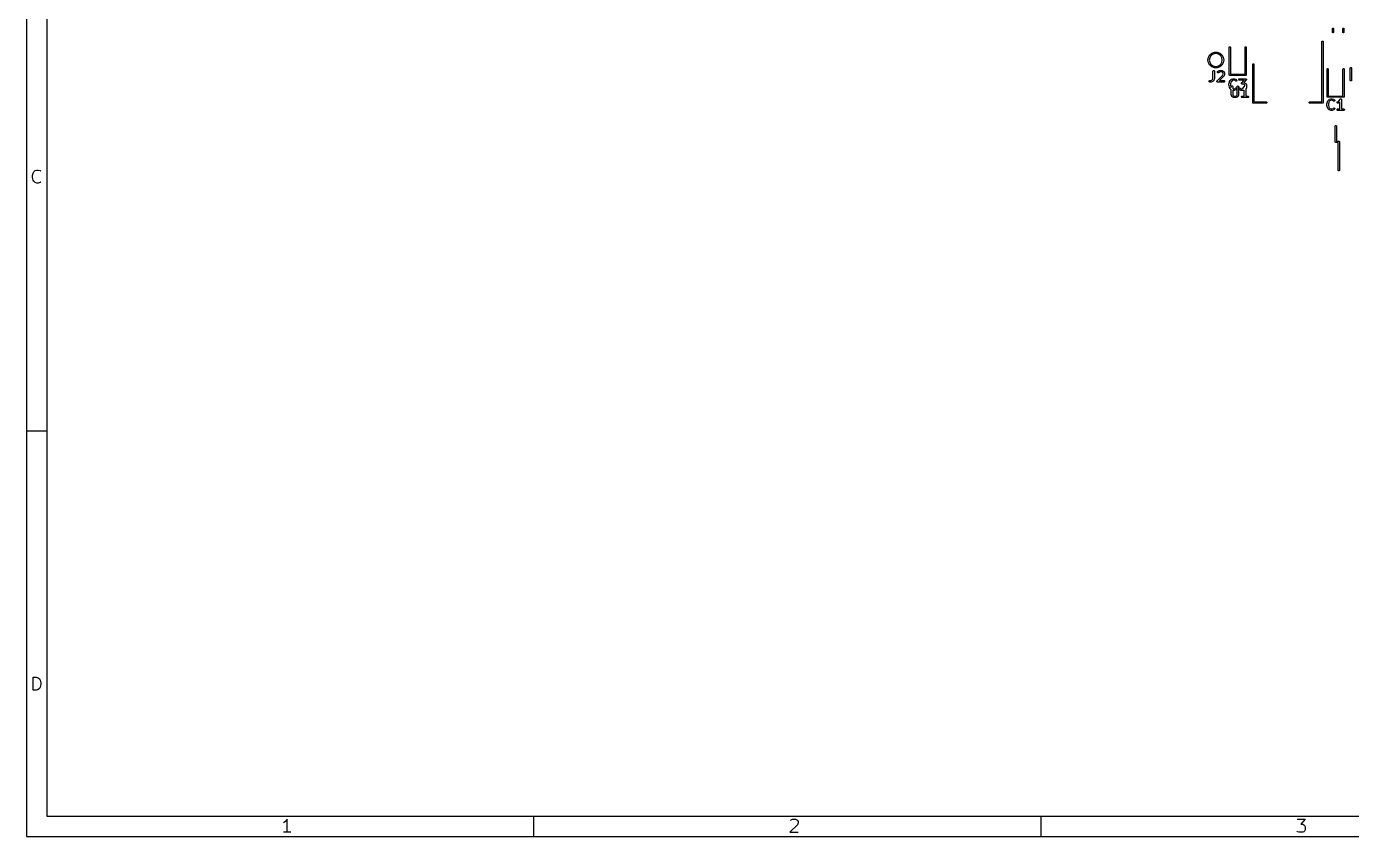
# Model space of a CAD drawing. Extents: x 10 to 287, y -200 to -10.
# Drawn here: x 10 to 140.6, y -200 to -120.1 of the extents above; entities that cross this region are included whole.
import ezdxf

# ---------------------------------------------------------------- set-up
doc = ezdxf.new("R2010")
doc.units = 0
doc.header["$MEASUREMENT"] = 0
doc.layers.add('BLACK', color=7, linetype='CONTINUOUS')

msp = doc.modelspace()

# ---------------------------------------------------------------- linework, layer by layer
at = {"layer": 'BLACK', "linetype": 'CONTINUOUS'}
for p, q in [((10, -10), (10, -200.007)), ((12, -12), (12, -198.007)), ((138.749, -120.355), (138.752, -120.339)), ((138.749, -120.691), (138.749, -120.355)), ((138.752, -120.707), (138.749, -120.691)), ((138.752, -120.339), (138.762, -120.321)), ((138.762, -120.725), (138.752, -120.707)), ((138.762, -120.321), (138.779, -120.307)), ((138.779, -120.739), (138.762, -120.725)), ((138.779, -120.307), (138.798, -120.3)), ((138.798, -120.746), (138.779, -120.739)), ((138.798, -120.3), (138.82, -120.3)), ((138.82, -120.746), (138.798, -120.746)), ((138.82, -120.3), (138.839, -120.307)), ((138.839, -120.739), (138.82, -120.746)), ((138.839, -120.307), (138.856, -120.321)), ((138.856, -120.725), (138.839, -120.739)), ((138.856, -120.321), (138.866, -120.339)), ((138.866, -120.707), (138.856, -120.725)), ((138.866, -120.339), (138.869, -120.355)), ((138.869, -120.691), (138.866, -120.707)), ((138.869, -120.355), (138.869, -120.691)), ((139.769, -120.355), (139.772, -120.339)), ((139.769, -120.691), (139.769, -120.355)), ((139.772, -120.707), (139.769, -120.691)), ((139.772, -120.339), (139.782, -120.321)), ((139.782, -120.725), (139.772, -120.707)), ((139.782, -120.321), (139.799, -120.307)), ((139.799, -120.739), (139.782, -120.725)), ((139.799, -120.307), (139.818, -120.3)), ((139.818, -120.746), (139.799, -120.739)), ((139.818, -120.3), (139.84, -120.3)), ((139.84, -120.746), (139.818, -120.746)), ((139.84, -120.3), (139.859, -120.307)), ((139.859, -120.739), (139.84, -120.746)), ((139.859, -120.307), (139.876, -120.321)), ((139.876, -120.725), (139.859, -120.739)), ((139.876, -120.321), (139.886, -120.339)), ((139.886, -120.707), (139.876, -120.725)), ((139.886, -120.339), (139.889, -120.355)), ((139.889, -120.691), (139.886, -120.707)), ((139.889, -120.355), (139.889, -120.691)), ((126.656, -122.943), (126.864, -122.768)), ((126.864, -122.768), (127.119, -122.676)), ((127.119, -122.676), (127.389, -122.676)), ((127.389, -122.676), (127.644, -122.768)), ((127.644, -122.768), (127.852, -122.943)), ((128.568, -122.185), (128.571, -122.169)), ((128.568, -124.889), (128.568, -122.185)), ((128.571, -122.169), (128.581, -122.151)), ((128.581, -122.151), (128.598, -122.137)), ((128.598, -122.137), (128.617, -122.13)), ((128.617, -122.13), (128.639, -122.13)), ((128.639, -122.13), (128.658, -122.137)), ((128.658, -122.137), (128.675, -122.151)), ((128.675, -122.151), (128.685, -122.169)), ((128.685, -122.169), (128.688, -122.185)), ((128.688, -122.185), (128.688, -124.84)), ((130.138, -122.185), (130.141, -122.169)), ((130.138, -124.84), (130.138, -122.185)), ((130.141, -122.169), (130.151, -122.151)), ((130.151, -122.151), (130.168, -122.137)), ((130.168, -122.137), (130.187, -122.13)), ((130.187, -122.13), (130.209, -122.13)), ((130.209, -122.13), (130.228, -122.137)), ((130.228, -122.137), (130.245, -122.151)), ((130.245, -122.151), (130.255, -122.169)), ((130.255, -122.169), (130.258, -122.185)), ((130.258, -122.185), (130.258, -124.905)), ((137.716, -121.625), (137.719, -121.609)), ((137.716, -127.58), (137.716, -121.625)), ((137.719, -121.609), (137.729, -121.591)), ((137.729, -121.591), (137.746, -121.577)), ((137.746, -121.577), (137.765, -121.57)), ((137.765, -121.57), (137.787, -121.57)), ((137.787, -121.57), (137.806, -121.577)), ((137.806, -121.577), (137.823, -121.591)), ((137.823, -121.591), (137.833, -121.609)), ((137.833, -121.609), (137.836, -121.625)), ((137.836, -121.625), (137.836, -127.645)), ((126.474, -123.444), (126.521, -123.177)), ((126.521, -123.711), (126.474, -123.444)), ((126.521, -123.177), (126.656, -122.943)), ((126.656, -123.945), (126.521, -123.711)), ((126.653, -123.225), (126.614, -123.444)), ((126.614, -123.444), (126.653, -123.663)), ((126.764, -123.033), (126.653, -123.225)), ((126.653, -123.663), (126.764, -123.855)), ((126.864, -124.119), (126.656, -123.945)), ((126.934, -122.89), (126.764, -123.033)), ((126.764, -123.855), (126.934, -123.998)), ((127.143, -122.814), (126.934, -122.89)), ((126.934, -123.998), (127.143, -124.074)), ((127.365, -122.814), (127.143, -122.814)), ((127.143, -124.074), (127.365, -124.074)), ((127.574, -122.89), (127.365, -122.814)), ((127.365, -124.074), (127.574, -123.998)), ((127.744, -123.033), (127.574, -122.89)), ((127.574, -123.998), (127.744, -123.855)), ((127.852, -123.945), (127.644, -124.119)), ((127.855, -123.225), (127.744, -123.033)), ((127.744, -123.855), (127.855, -123.663)), ((127.852, -122.943), (127.987, -123.177)), ((127.987, -123.711), (127.852, -123.945)), ((127.894, -123.444), (127.855, -123.225)), ((127.855, -123.663), (127.894, -123.444)), ((127.987, -123.177), (128.034, -123.444)), ((128.034, -123.444), (127.987, -123.711)), ((130.896, -123.875), (130.899, -123.859)), ((130.896, -127.629), (130.896, -123.875)), ((130.899, -123.859), (130.909, -123.841)), ((130.909, -123.841), (130.926, -123.827)), ((130.926, -123.827), (130.945, -123.82)), ((130.945, -123.82), (130.967, -123.82)), ((130.967, -123.82), (130.986, -123.827)), ((130.986, -123.827), (131.003, -123.841)), ((131.003, -123.841), (131.013, -123.859)), ((131.013, -123.859), (131.016, -123.875)), ((131.016, -123.875), (131.016, -127.58)), ((127.119, -124.212), (126.864, -124.119)), ((126.864, -125.434), (126.934, -125.364)), ((126.934, -125.364), (126.973, -125.249)), ((126.973, -124.547), (126.977, -124.522)), ((126.973, -125.249), (126.973, -124.547)), ((126.977, -124.522), (126.99, -124.499)), ((126.99, -124.499), (127.01, -124.482)), ((127.01, -124.482), (127.035, -124.474)), ((127.035, -124.474), (127.061, -124.474)), ((127.061, -124.474), (127.085, -124.482)), ((127.119, -125.285), (127.071, -125.428)), ((127.085, -124.482), (127.105, -124.499)), ((127.105, -124.499), (127.118, -124.522)), ((127.118, -124.522), (127.123, -124.547)), ((127.389, -124.212), (127.119, -124.212)), ((127.121, -125.274), (127.119, -125.285)), ((127.123, -125.262), (127.121, -125.274)), ((127.123, -124.547), (127.123, -125.262)), ((127.376, -125.494), (127.934, -124.935)), ((127.644, -124.119), (127.389, -124.212)), ((127.402, -124.636), (127.408, -124.611)), ((127.404, -124.662), (127.402, -124.636)), ((127.415, -124.686), (127.404, -124.662)), ((127.408, -124.611), (127.423, -124.59)), ((127.433, -124.704), (127.415, -124.686)), ((127.423, -124.59), (127.471, -124.542)), ((127.457, -124.715), (127.433, -124.704)), ((127.483, -124.717), (127.457, -124.715)), ((127.471, -124.542), (127.481, -124.535)), ((127.481, -124.535), (127.49, -124.528)), ((127.508, -124.711), (127.483, -124.717)), ((127.49, -124.528), (127.586, -124.48)), ((127.529, -124.696), (127.508, -124.711)), ((127.568, -124.657), (127.529, -124.696)), ((127.637, -124.622), (127.568, -124.657)), ((127.586, -124.48), (127.59, -124.479)), ((127.59, -124.479), (127.593, -124.477)), ((127.593, -124.477), (127.602, -124.475)), ((127.602, -124.475), (127.611, -124.473)), ((128.053, -125.029), (127.61, -125.472)), ((127.611, -124.473), (127.615, -124.473)), ((127.615, -124.473), (127.619, -124.472)), ((127.619, -124.472), (127.857, -124.472)), ((127.839, -124.622), (127.637, -124.622)), ((127.908, -124.657), (127.839, -124.622)), ((127.857, -124.472), (127.861, -124.473)), ((127.861, -124.473), (127.866, -124.473)), ((127.866, -124.473), (127.874, -124.475)), ((127.874, -124.475), (127.883, -124.477)), ((127.883, -124.477), (127.887, -124.479)), ((127.887, -124.479), (127.891, -124.48)), ((127.891, -124.48), (127.986, -124.528)), ((127.938, -124.687), (127.908, -124.657)), ((127.934, -124.935), (127.973, -124.821)), ((127.973, -124.756), (127.938, -124.687)), ((127.973, -124.821), (127.973, -124.756)), ((127.986, -124.528), (127.996, -124.535)), ((127.996, -124.535), (128.005, -124.542)), ((128.005, -124.542), (128.053, -124.59)), ((128.053, -124.59), (128.06, -124.599)), ((128.056, -125.025), (128.053, -125.029)), ((128.059, -125.023), (128.056, -125.025)), ((128.063, -125.015), (128.059, -125.023)), ((128.06, -124.599), (128.067, -124.609)), ((128.068, -125.008), (128.063, -125.015)), ((128.067, -124.609), (128.115, -124.704)), ((128.069, -125.003), (128.068, -125.008)), ((128.071, -125), (128.069, -125.003)), ((128.119, -124.857), (128.071, -125)), ((128.115, -124.704), (128.116, -124.708)), ((128.116, -124.708), (128.118, -124.712)), ((128.118, -124.712), (128.12, -124.721)), ((128.121, -124.845), (128.119, -124.857)), ((128.12, -124.721), (128.122, -124.729)), ((128.123, -124.833), (128.121, -124.845)), ((128.122, -124.729), (128.122, -124.734)), ((128.122, -124.734), (128.123, -124.738)), ((128.123, -124.738), (128.123, -124.833)), ((128.568, -124.911), (128.568, -124.889)), ((128.57, -124.916), (128.568, -124.911)), ((128.571, -124.921), (128.57, -124.916)), ((128.573, -124.925), (128.571, -124.921)), ((128.575, -124.93), (128.573, -124.925)), ((128.579, -124.935), (128.575, -124.93)), ((128.581, -124.939), (128.579, -124.935)), ((128.585, -124.943), (128.581, -124.939)), ((128.589, -124.947), (128.585, -124.943)), ((128.593, -124.949), (128.589, -124.947)), ((128.598, -124.953), (128.593, -124.949)), ((128.603, -124.955), (128.598, -124.953)), ((128.607, -124.957), (128.603, -124.955)), ((128.612, -124.958), (128.607, -124.957)), ((128.617, -124.96), (128.612, -124.958)), ((128.623, -124.96), (128.617, -124.96)), ((130.203, -124.96), (128.623, -124.96)), ((128.623, -124.96), (128.623, -124.96)), ((128.669, -125.45), (128.765, -125.355)), ((128.688, -124.84), (130.138, -124.84)), ((128.765, -125.355), (128.768, -125.352)), ((128.768, -125.352), (128.771, -125.349)), ((128.771, -125.349), (128.779, -125.345)), ((128.779, -125.345), (128.786, -125.34)), ((128.786, -125.34), (128.79, -125.339)), ((128.79, -125.339), (128.794, -125.337)), ((128.794, -125.337), (128.937, -125.289)), ((128.937, -125.289), (128.949, -125.287)), ((128.949, -125.287), (128.961, -125.285)), ((128.961, -125.285), (129.056, -125.285)), ((129.056, -125.285), (129.068, -125.287)), ((129.068, -125.287), (129.08, -125.289)), ((129.08, -125.289), (129.222, -125.337)), ((129.222, -125.337), (129.226, -125.339)), ((129.226, -125.339), (129.23, -125.34)), ((129.23, -125.34), (129.238, -125.345)), ((129.238, -125.345), (129.245, -125.349)), ((129.245, -125.349), (129.248, -125.352)), ((129.248, -125.352), (129.252, -125.355)), ((129.252, -125.355), (129.299, -125.402)), ((129.299, -125.402), (129.314, -125.424)), ((129.506, -125.347), (129.515, -125.323)), ((129.506, -125.373), (129.506, -125.347)), ((129.515, -125.398), (129.506, -125.373)), ((129.515, -125.323), (129.531, -125.303)), ((129.531, -125.418), (129.515, -125.398)), ((129.531, -125.303), (129.554, -125.29)), ((129.554, -125.29), (129.58, -125.285)), ((129.58, -125.285), (130.199, -125.285)), ((130.199, -125.285), (130.206, -125.286)), ((130.209, -124.96), (130.203, -124.96)), ((130.203, -124.96), (130.203, -124.96)), ((130.206, -125.286), (130.213, -125.287)), ((130.214, -124.958), (130.209, -124.96)), ((130.213, -125.287), (130.219, -125.289)), ((130.219, -124.957), (130.214, -124.958)), ((130.223, -124.955), (130.219, -124.957)), ((130.219, -125.289), (130.224, -125.29)), ((130.228, -124.953), (130.223, -124.955)), ((130.224, -125.29), (130.231, -125.293)), ((130.233, -124.949), (130.228, -124.953)), ((130.231, -125.293), (130.238, -125.296)), ((130.237, -124.947), (130.233, -124.949)), ((130.241, -124.943), (130.237, -124.947)), ((130.238, -125.296), (130.242, -125.3)), ((130.245, -124.939), (130.241, -124.943)), ((130.242, -125.3), (130.247, -125.303)), ((130.247, -124.935), (130.245, -124.939)), ((130.251, -124.93), (130.247, -124.935)), ((130.247, -125.303), (130.252, -125.308)), ((130.253, -124.925), (130.251, -124.93)), ((130.252, -125.308), (130.257, -125.313)), ((130.255, -124.921), (130.253, -124.925)), ((130.256, -124.916), (130.255, -124.921)), ((130.259, -125.403), (130.255, -125.41)), ((130.258, -124.911), (130.256, -124.916)), ((130.257, -125.313), (130.26, -125.318)), ((130.258, -124.905), (130.258, -124.905)), ((130.258, -124.905), (130.258, -124.911)), ((130.264, -125.398), (130.259, -125.403)), ((130.26, -125.318), (130.264, -125.323)), ((130.264, -125.323), (130.266, -125.33)), ((130.266, -125.392), (130.264, -125.398)), ((130.266, -125.33), (130.27, -125.336)), ((130.269, -125.387), (130.266, -125.392)), ((130.27, -125.38), (130.269, -125.387)), ((130.27, -125.336), (130.271, -125.342)), ((130.273, -125.373), (130.27, -125.38)), ((130.271, -125.342), (130.273, -125.347)), ((130.273, -125.347), (130.273, -125.354)), ((130.273, -125.354), (130.274, -125.362)), ((130.274, -125.362), (130.273, -125.367)), ((130.273, -125.367), (130.273, -125.373)), ((138.22, -124.344), (138.223, -124.328)), ((138.22, -127.048), (138.22, -124.344)), ((138.223, -124.328), (138.233, -124.31)), ((138.233, -124.31), (138.25, -124.296)), ((138.25, -124.296), (138.269, -124.289)), ((138.269, -124.289), (138.291, -124.289)), ((138.291, -124.289), (138.31, -124.296)), ((138.31, -124.296), (138.327, -124.31)), ((138.327, -124.31), (138.337, -124.328)), ((138.337, -124.328), (138.34, -124.344)), ((138.34, -124.344), (138.34, -126.999)), ((139.79, -124.344), (139.793, -124.328)), ((139.79, -126.999), (139.79, -124.344)), ((139.793, -124.328), (139.803, -124.31)), ((139.803, -124.31), (139.82, -124.296)), ((139.82, -124.296), (139.839, -124.289)), ((139.839, -124.289), (139.861, -124.289)), ((139.861, -124.289), (139.88, -124.296)), ((139.88, -124.296), (139.897, -124.31)), ((139.897, -124.31), (139.907, -124.328)), ((139.907, -124.328), (139.91, -124.344)), ((139.91, -124.344), (139.91, -127.064)), ((140.508, -124.234), (140.511, -124.218)), ((140.508, -125.448), (140.508, -124.234)), ((140.511, -124.218), (140.521, -124.2)), ((140.521, -124.2), (140.538, -124.186)), ((140.538, -124.186), (140.557, -124.179)), ((140.557, -124.179), (140.579, -124.179)), ((140.579, -124.179), (140.598, -124.186)), ((140.598, -124.186), (140.615, -124.2)), ((140.615, -124.2), (140.625, -124.218)), ((140.625, -124.218), (140.628, -124.234)), ((140.628, -124.234), (140.628, -125.448)), ((126.593, -125.534), (126.602, -125.51)), ((126.593, -125.56), (126.593, -125.534)), ((126.602, -125.585), (126.593, -125.56)), ((126.602, -125.51), (126.619, -125.49)), ((126.619, -125.605), (126.602, -125.585)), ((126.619, -125.49), (126.641, -125.477)), ((126.641, -125.618), (126.619, -125.605)), ((126.641, -125.477), (126.667, -125.472)), ((126.667, -125.622), (126.641, -125.618)), ((126.667, -125.472), (126.75, -125.472)), ((126.762, -125.622), (126.667, -125.622)), ((126.75, -125.472), (126.864, -125.434)), ((126.774, -125.62), (126.762, -125.622)), ((126.786, -125.619), (126.774, -125.62)), ((126.929, -125.571), (126.786, -125.619)), ((126.932, -125.569), (126.929, -125.571)), ((126.937, -125.568), (126.932, -125.569)), ((126.944, -125.563), (126.937, -125.568)), ((126.951, -125.559), (126.944, -125.563)), ((126.954, -125.555), (126.951, -125.559)), ((126.958, -125.553), (126.954, -125.555)), ((127.053, -125.458), (126.958, -125.553)), ((127.056, -125.454), (127.053, -125.458)), ((127.059, -125.451), (127.056, -125.454)), ((127.063, -125.443), (127.059, -125.451)), ((127.068, -125.436), (127.063, -125.443)), ((127.069, -125.432), (127.068, -125.436)), ((127.071, -125.428), (127.069, -125.432)), ((127.354, -125.541), (127.355, -125.538)), ((127.355, -125.551), (127.354, -125.541)), ((127.355, -125.534), (127.358, -125.525)), ((127.355, -125.538), (127.355, -125.534)), ((127.355, -125.56), (127.355, -125.551)), ((127.356, -125.564), (127.355, -125.56)), ((127.356, -125.567), (127.356, -125.564)), ((127.36, -125.576), (127.356, -125.567)), ((127.358, -125.525), (127.361, -125.516)), ((127.364, -125.585), (127.36, -125.576)), ((127.361, -125.516), (127.363, -125.513)), ((127.363, -125.513), (127.364, -125.51)), ((127.364, -125.51), (127.37, -125.502)), ((127.366, -125.587), (127.364, -125.585)), ((127.367, -125.59), (127.366, -125.587)), ((127.374, -125.597), (127.367, -125.59)), ((127.37, -125.502), (127.376, -125.494)), ((127.38, -125.605), (127.374, -125.597)), ((127.383, -125.606), (127.38, -125.605)), ((127.386, -125.609), (127.383, -125.606)), ((127.394, -125.613), (127.386, -125.609)), ((127.403, -125.618), (127.394, -125.613)), ((127.406, -125.618), (127.403, -125.618)), ((127.409, -125.62), (127.406, -125.618)), ((127.419, -125.621), (127.409, -125.62)), ((127.429, -125.622), (127.419, -125.621)), ((128.048, -125.622), (127.429, -125.622)), ((127.61, -125.472), (128.048, -125.472)), ((128.048, -125.472), (128.073, -125.477)), ((128.073, -125.618), (128.048, -125.622)), ((128.073, -125.477), (128.096, -125.49)), ((128.096, -125.605), (128.073, -125.618)), ((128.096, -125.49), (128.113, -125.51)), ((128.113, -125.585), (128.096, -125.605)), ((128.113, -125.51), (128.122, -125.534)), ((128.122, -125.56), (128.113, -125.585)), ((128.122, -125.534), (128.122, -125.56)), ((128.552, -125.789), (128.554, -125.78)), ((128.552, -125.932), (128.552, -125.789)), ((128.554, -125.941), (128.552, -125.932)), ((128.554, -125.78), (128.555, -125.771)), ((128.555, -125.95), (128.554, -125.941)), ((128.555, -125.771), (128.602, -125.58)), ((128.602, -126.14), (128.555, -125.95)), ((128.602, -125.58), (128.605, -125.573)), ((128.605, -126.148), (128.602, -126.14)), ((128.605, -125.573), (128.608, -125.565)), ((128.608, -126.156), (128.605, -126.148)), ((128.608, -125.565), (128.655, -125.469)), ((128.655, -126.251), (128.608, -126.156)), ((128.655, -125.469), (128.663, -125.46)), ((128.663, -126.261), (128.655, -126.251)), ((128.663, -125.46), (128.669, -125.45)), ((128.669, -126.27), (128.663, -126.261)), ((128.765, -126.366), (128.669, -126.27)), ((128.746, -125.624), (128.702, -125.798)), ((128.702, -125.798), (128.702, -125.922)), ((128.702, -125.922), (128.746, -126.096)), ((128.784, -125.547), (128.746, -125.624)), ((128.746, -126.096), (128.779, -126.163)), ((128.768, -126.368), (128.765, -126.366)), ((128.771, -126.371), (128.768, -126.368)), ((128.779, -126.375), (128.771, -126.371)), ((128.779, -126.071), (128.784, -126.046)), ((128.779, -126.163), (128.779, -126.071)), ((128.779, -126.376), (128.779, -126.375)), ((128.779, -126.881), (128.779, -126.376)), ((128.858, -125.473), (128.784, -125.547)), ((128.784, -126.046), (128.797, -126.023)), ((128.797, -126.023), (128.817, -126.006)), ((128.817, -126.006), (128.841, -125.998)), ((128.841, -125.998), (128.867, -125.998)), ((128.973, -125.435), (128.858, -125.473)), ((128.867, -125.998), (128.892, -126.006)), ((128.892, -126.006), (128.912, -126.023)), ((128.912, -126.023), (128.925, -126.046)), ((128.925, -126.046), (128.929, -126.071)), ((128.929, -126.071), (128.929, -126.271)), ((128.929, -126.271), (128.973, -126.285)), ((128.937, -126.431), (128.929, -126.429)), ((128.929, -126.429), (128.929, -126.863)), ((128.949, -126.433), (128.937, -126.431)), ((128.961, -126.435), (128.949, -126.433)), ((129.056, -126.435), (128.961, -126.435)), ((129.044, -125.435), (128.973, -125.435)), ((128.973, -126.285), (129.044, -126.285)), ((129.158, -125.473), (129.044, -125.435)), ((129.044, -126.285), (129.158, -126.247)), ((129.068, -126.433), (129.056, -126.435)), ((129.08, -126.431), (129.068, -126.433)), ((129.222, -126.384), (129.08, -126.431)), ((129.193, -125.508), (129.158, -125.473)), ((129.158, -126.247), (129.193, -126.212)), ((129.215, -125.523), (129.193, -125.508)), ((129.193, -126.212), (129.215, -126.197)), ((129.24, -125.53), (129.215, -125.523)), ((129.215, -126.197), (129.24, -126.19)), ((129.226, -126.382), (129.222, -126.384)), ((129.23, -126.381), (129.226, -126.382)), ((129.238, -126.375), (129.23, -126.381)), ((129.245, -126.371), (129.238, -126.375)), ((129.266, -125.528), (129.24, -125.53)), ((129.24, -126.19), (129.266, -126.192)), ((129.248, -126.368), (129.245, -126.371)), ((129.252, -126.366), (129.248, -126.368)), ((129.299, -126.318), (129.252, -126.366)), ((129.289, -125.517), (129.266, -125.528)), ((129.266, -126.192), (129.289, -126.204)), ((129.308, -125.498), (129.289, -125.517)), ((129.289, -126.204), (129.308, -126.222)), ((129.314, -126.297), (129.299, -126.318)), ((129.319, -125.475), (129.308, -125.498)), ((129.308, -126.222), (129.319, -126.246)), ((129.314, -125.424), (129.321, -125.449)), ((129.321, -126.271), (129.314, -126.297)), ((129.321, -125.449), (129.319, -125.475)), ((129.319, -126.246), (129.321, -126.271)), ((129.351, -126.071), (129.355, -126.046)), ((129.351, -126.863), (129.351, -126.071)), ((129.355, -126.046), (129.368, -126.023)), ((129.368, -126.023), (129.388, -126.006)), ((129.388, -126.006), (129.413, -125.998)), ((129.413, -125.998), (129.439, -125.998)), ((129.439, -125.998), (129.463, -126.006)), ((129.463, -126.006), (129.483, -126.023)), ((129.483, -126.023), (129.496, -126.046)), ((129.496, -126.046), (129.501, -126.071)), ((129.501, -126.071), (129.501, -126.881)), ((129.505, -126.271), (129.507, -126.246)), ((129.512, -126.297), (129.505, -126.271)), ((129.507, -126.246), (129.518, -126.222)), ((129.527, -126.318), (129.512, -126.297)), ((129.518, -126.222), (129.537, -126.204)), ((129.574, -126.366), (129.527, -126.318)), ((129.554, -125.431), (129.531, -125.418)), ((129.537, -126.204), (129.56, -126.192)), ((129.58, -125.435), (129.554, -125.431)), ((129.56, -126.192), (129.586, -126.19)), ((129.584, -126.372), (129.574, -126.366)), ((130.033, -125.435), (129.58, -125.435)), ((129.594, -126.38), (129.584, -126.372)), ((129.586, -126.19), (129.611, -126.197)), ((129.689, -126.427), (129.594, -126.38)), ((129.611, -126.197), (129.633, -126.212)), ((129.633, -126.212), (129.672, -126.251)), ((129.672, -126.251), (129.74, -126.285)), ((129.693, -126.428), (129.689, -126.427)), ((129.697, -126.431), (129.693, -126.428)), ((129.706, -126.432), (129.697, -126.431)), ((129.714, -126.435), (129.706, -126.432)), ((129.718, -126.434), (129.714, -126.435)), ((129.723, -126.435), (129.718, -126.434)), ((130.008, -126.435), (129.723, -126.435)), ((129.74, -126.285), (129.83, -126.285)), ((129.79, -125.74), (129.792, -125.734)), ((129.792, -125.747), (129.79, -125.74)), ((129.792, -125.728), (129.794, -125.721)), ((129.792, -125.734), (129.792, -125.728)), ((129.792, -125.754), (129.792, -125.747)), ((129.793, -125.76), (129.792, -125.754)), ((129.794, -125.765), (129.793, -125.76)), ((129.794, -125.721), (129.795, -125.714)), ((129.798, -125.772), (129.794, -125.765)), ((129.795, -125.714), (129.798, -125.709)), ((129.798, -125.709), (129.8, -125.704)), ((129.8, -125.779), (129.798, -125.772)), ((129.8, -125.704), (129.805, -125.698)), ((129.804, -125.783), (129.8, -125.779)), ((129.807, -125.788), (129.804, -125.783)), ((129.805, -125.698), (129.809, -125.692)), ((129.812, -125.793), (129.807, -125.788)), ((129.809, -125.692), (130.033, -125.435)), ((129.817, -125.799), (129.812, -125.793)), ((129.822, -125.801), (129.817, -125.799)), ((129.827, -125.805), (129.822, -125.801)), ((129.833, -125.808), (129.827, -125.805)), ((129.83, -126.285), (129.905, -126.248)), ((129.84, -125.812), (129.833, -125.808)), ((129.845, -125.813), (129.84, -125.812)), ((129.851, -125.815), (129.845, -125.813)), ((129.858, -125.815), (129.851, -125.815)), ((129.865, -125.816), (129.858, -125.815)), ((129.991, -125.816), (129.865, -125.816)), ((129.905, -126.248), (129.986, -126.166)), ((129.986, -126.166), (130.078, -126.03)), ((130.059, -125.85), (129.991, -125.816)), ((130.012, -126.434), (130.008, -126.435)), ((130.017, -126.435), (130.012, -126.434)), ((130.025, -126.432), (130.017, -126.435)), ((130.034, -126.431), (130.025, -126.432)), ((130.255, -125.41), (130.028, -125.67)), ((130.028, -125.67), (130.034, -125.671)), ((130.034, -125.671), (130.038, -125.673)), ((130.038, -126.428), (130.034, -126.431)), ((130.038, -125.673), (130.042, -125.674)), ((130.042, -126.427), (130.038, -126.428)), ((130.042, -125.674), (130.137, -125.722)), ((130.065, -126.416), (130.042, -126.427)), ((130.089, -125.881), (130.059, -125.85)), ((130.065, -126.996), (130.065, -126.416)), ((130.078, -126.03), (130.08, -126.027)), ((130.08, -126.027), (130.083, -126.023)), ((130.083, -126.023), (130.089, -126.017)), ((130.124, -125.949), (130.089, -125.881)), ((130.089, -126.017), (130.096, -126.011)), ((130.096, -126.011), (130.099, -126.009)), ((130.099, -126.009), (130.103, -126.006)), ((130.103, -126.006), (130.111, -126.003)), ((130.111, -126.003), (130.119, -125.999)), ((130.119, -125.999), (130.123, -125.999)), ((130.123, -125.999), (130.124, -125.999)), ((130.124, -125.999), (130.124, -125.949)), ((130.137, -125.722), (130.147, -125.729)), ((130.147, -125.729), (130.157, -125.736)), ((130.157, -125.736), (130.204, -125.783)), ((130.204, -125.783), (130.211, -125.793)), ((130.211, -125.793), (130.218, -125.803)), ((130.218, -126.298), (130.215, -126.303)), ((130.215, -126.303), (130.215, -126.996)), ((130.218, -125.803), (130.266, -125.898)), ((130.266, -126.203), (130.218, -126.298)), ((130.266, -125.898), (130.267, -125.902)), ((130.267, -126.199), (130.266, -126.203)), ((130.267, -125.902), (130.269, -125.906)), ((130.269, -126.195), (130.267, -126.199)), ((130.269, -125.906), (130.271, -125.915)), ((130.271, -126.187), (130.269, -126.195)), ((130.271, -125.915), (130.273, -125.923)), ((130.273, -126.178), (130.271, -126.187)), ((130.273, -125.923), (130.273, -125.927)), ((130.273, -125.927), (130.274, -125.932)), ((130.274, -126.17), (130.273, -126.174)), ((130.273, -126.174), (130.273, -126.178)), ((130.274, -125.932), (130.274, -126.17)), ((140.511, -125.464), (140.508, -125.448)), ((140.521, -125.482), (140.511, -125.464)), ((140.538, -125.496), (140.521, -125.482)), ((140.557, -125.503), (140.538, -125.496)), ((140.579, -125.503), (140.557, -125.503)), ((140.598, -125.496), (140.579, -125.503)), ((140.615, -125.482), (140.598, -125.496)), ((140.625, -125.464), (140.615, -125.482)), ((140.628, -125.448), (140.625, -125.464)), ((128.78, -126.885), (128.779, -126.881)), ((128.78, -126.889), (128.78, -126.885)), ((128.782, -126.898), (128.78, -126.889)), ((128.784, -126.907), (128.782, -126.898)), ((128.786, -126.91), (128.784, -126.907)), ((128.787, -126.914), (128.786, -126.91)), ((128.835, -127.01), (128.787, -126.914)), ((128.842, -127.019), (128.835, -127.01)), ((128.849, -127.029), (128.842, -127.019)), ((128.897, -127.077), (128.849, -127.029)), ((128.906, -127.084), (128.897, -127.077)), ((128.916, -127.091), (128.906, -127.084)), ((129.011, -127.138), (128.916, -127.091)), ((128.929, -126.863), (128.964, -126.932)), ((128.964, -126.932), (128.994, -126.962)), ((128.994, -126.962), (129.062, -126.996)), ((129.015, -127.14), (129.011, -127.138)), ((129.019, -127.142), (129.015, -127.14)), ((129.028, -127.143), (129.019, -127.142)), ((129.036, -127.146), (129.028, -127.143)), ((129.041, -127.146), (129.036, -127.146)), ((129.045, -127.146), (129.041, -127.146)), ((129.235, -127.146), (129.045, -127.146)), ((129.062, -126.996), (129.218, -126.996)), ((129.218, -126.996), (129.286, -126.962)), ((129.24, -127.146), (129.235, -127.146)), ((129.244, -127.146), (129.24, -127.146)), ((129.252, -127.143), (129.244, -127.146)), ((129.261, -127.142), (129.252, -127.143)), ((129.265, -127.14), (129.261, -127.142)), ((129.269, -127.138), (129.265, -127.14)), ((129.364, -127.091), (129.269, -127.138)), ((129.286, -126.962), (129.316, -126.932)), ((129.316, -126.932), (129.351, -126.863)), ((129.374, -127.084), (129.364, -127.091)), ((129.384, -127.077), (129.374, -127.084)), ((129.431, -127.029), (129.384, -127.077)), ((129.438, -127.019), (129.431, -127.029)), ((129.445, -127.01), (129.438, -127.019)), ((129.493, -126.914), (129.445, -127.01)), ((129.494, -126.91), (129.493, -126.914)), ((129.496, -126.907), (129.494, -126.91)), ((129.498, -126.898), (129.496, -126.907)), ((129.5, -126.889), (129.498, -126.898)), ((129.501, -126.881), (129.5, -126.885)), ((129.5, -126.885), (129.5, -126.889)), ((129.78, -127.058), (129.789, -127.034)), ((129.78, -127.084), (129.78, -127.058)), ((129.789, -127.109), (129.78, -127.084)), ((129.789, -127.034), (129.806, -127.014)), ((129.806, -127.129), (129.789, -127.109)), ((129.806, -127.014), (129.829, -127.001)), ((129.829, -127.142), (129.806, -127.129)), ((129.829, -127.001), (129.854, -126.996)), ((129.854, -127.146), (129.829, -127.142)), ((129.854, -126.996), (130.065, -126.996)), ((130.426, -127.146), (129.854, -127.146)), ((130.215, -126.996), (130.426, -126.996)), ((130.426, -126.996), (130.451, -127.001)), ((130.451, -127.142), (130.426, -127.146)), ((130.451, -127.001), (130.474, -127.014)), ((130.474, -127.129), (130.451, -127.142)), ((130.474, -127.014), (130.491, -127.034)), ((130.491, -127.109), (130.474, -127.129)), ((130.491, -127.034), (130.5, -127.058)), ((130.5, -127.084), (130.491, -127.109)), ((130.5, -127.058), (130.5, -127.084)), ((130.896, -127.651), (130.896, -127.629)), ((130.898, -127.656), (130.896, -127.651)), ((130.899, -127.661), (130.898, -127.656)), ((130.901, -127.665), (130.899, -127.661)), ((130.903, -127.67), (130.901, -127.665)), ((130.907, -127.675), (130.903, -127.67)), ((130.909, -127.679), (130.907, -127.675)), ((130.913, -127.683), (130.909, -127.679)), ((130.917, -127.687), (130.913, -127.683)), ((130.921, -127.689), (130.917, -127.687)), ((130.926, -127.693), (130.921, -127.689)), ((130.931, -127.695), (130.926, -127.693)), ((130.935, -127.697), (130.931, -127.695)), ((130.94, -127.698), (130.935, -127.697)), ((130.945, -127.7), (130.94, -127.698)), ((130.951, -127.7), (130.945, -127.7)), ((132.221, -127.7), (130.951, -127.7)), ((130.951, -127.7), (130.951, -127.7)), ((131.016, -127.58), (132.221, -127.58)), ((132.221, -127.58), (132.237, -127.583)), ((132.237, -127.697), (132.221, -127.7)), ((132.237, -127.583), (132.255, -127.593)), ((132.255, -127.687), (132.237, -127.697)), ((132.255, -127.593), (132.269, -127.61)), ((132.269, -127.67), (132.255, -127.687)), ((132.269, -127.61), (132.276, -127.629)), ((132.276, -127.651), (132.269, -127.67)), ((132.276, -127.629), (132.276, -127.651)), ((136.456, -127.629), (136.463, -127.61)), ((136.456, -127.651), (136.456, -127.629)), ((136.463, -127.67), (136.456, -127.651)), ((136.463, -127.61), (136.477, -127.593)), ((136.477, -127.687), (136.463, -127.67)), ((136.477, -127.593), (136.495, -127.583)), ((136.495, -127.697), (136.477, -127.687)), ((136.495, -127.583), (136.511, -127.58)), ((136.511, -127.7), (136.495, -127.697)), ((136.511, -127.58), (137.716, -127.58)), ((137.781, -127.7), (136.511, -127.7)), ((137.787, -127.7), (137.781, -127.7)), ((137.781, -127.7), (137.781, -127.7)), ((137.792, -127.698), (137.787, -127.7)), ((137.797, -127.697), (137.792, -127.698)), ((137.801, -127.695), (137.797, -127.697)), ((137.806, -127.693), (137.801, -127.695)), ((137.811, -127.689), (137.806, -127.693)), ((137.815, -127.687), (137.811, -127.689)), ((137.819, -127.683), (137.815, -127.687)), ((137.823, -127.679), (137.819, -127.683)), ((137.825, -127.675), (137.823, -127.679)), ((137.829, -127.67), (137.825, -127.675)), ((137.831, -127.665), (137.829, -127.67)), ((137.833, -127.661), (137.831, -127.665)), ((137.834, -127.656), (137.833, -127.661)), ((137.836, -127.651), (137.834, -127.656)), ((137.836, -127.645), (137.836, -127.645)), ((137.836, -127.645), (137.836, -127.651)), ((138.204, -127.77), (138.206, -127.761)), ((138.204, -127.913), (138.204, -127.77)), ((138.206, -127.922), (138.204, -127.913)), ((138.206, -127.761), (138.207, -127.752)), ((138.207, -127.931), (138.206, -127.922)), ((138.207, -127.752), (138.254, -127.561)), ((138.254, -128.121), (138.207, -127.931)), ((138.22, -127.07), (138.22, -127.048)), ((138.222, -127.075), (138.22, -127.07)), ((138.223, -127.08), (138.222, -127.075)), ((138.225, -127.084), (138.223, -127.08)), ((138.227, -127.089), (138.225, -127.084)), ((138.231, -127.094), (138.227, -127.089)), ((138.233, -127.098), (138.231, -127.094)), ((138.237, -127.102), (138.233, -127.098)), ((138.241, -127.106), (138.237, -127.102)), ((138.245, -127.108), (138.241, -127.106)), ((138.25, -127.112), (138.245, -127.108)), ((138.255, -127.114), (138.25, -127.112)), ((138.254, -127.561), (138.257, -127.554)), ((138.259, -127.116), (138.255, -127.114)), ((138.257, -127.554), (138.26, -127.546)), ((138.264, -127.117), (138.259, -127.116)), ((138.26, -127.546), (138.307, -127.451)), ((138.269, -127.119), (138.264, -127.117)), ((138.275, -127.119), (138.269, -127.119)), ((139.855, -127.119), (138.275, -127.119)), ((138.275, -127.119), (138.275, -127.119)), ((138.307, -127.451), (138.315, -127.441)), ((138.315, -127.441), (138.321, -127.431)), ((138.321, -127.431), (138.417, -127.336)), ((138.34, -126.999), (139.79, -126.999)), ((138.398, -127.606), (138.354, -127.779)), ((138.354, -127.779), (138.354, -127.904)), ((138.354, -127.904), (138.398, -128.077)), ((138.436, -127.529), (138.398, -127.606)), ((138.417, -127.336), (138.42, -127.333)), ((138.42, -127.333), (138.423, -127.33)), ((138.423, -127.33), (138.431, -127.326)), ((138.431, -127.326), (138.438, -127.321)), ((138.51, -127.455), (138.436, -127.529)), ((138.438, -127.321), (138.442, -127.32)), ((138.442, -127.32), (138.446, -127.318)), ((138.446, -127.318), (138.589, -127.27)), ((138.625, -127.416), (138.51, -127.455)), ((138.589, -127.27), (138.601, -127.268)), ((138.601, -127.268), (138.613, -127.266)), ((138.613, -127.266), (138.708, -127.266)), ((138.696, -127.416), (138.625, -127.416)), ((138.81, -127.455), (138.696, -127.416)), ((138.708, -127.266), (138.72, -127.268)), ((138.72, -127.268), (138.732, -127.27)), ((138.732, -127.27), (138.874, -127.318)), ((138.845, -127.49), (138.81, -127.455)), ((138.867, -127.505), (138.845, -127.49)), ((138.892, -127.511), (138.867, -127.505)), ((138.874, -127.318), (138.878, -127.32)), ((138.878, -127.32), (138.882, -127.321)), ((138.882, -127.321), (138.89, -127.326)), ((138.89, -127.326), (138.897, -127.33)), ((138.918, -127.509), (138.892, -127.511)), ((138.897, -127.33), (138.9, -127.333)), ((138.9, -127.333), (138.904, -127.336)), ((138.904, -127.336), (138.951, -127.384)), ((138.941, -127.498), (138.918, -127.509)), ((138.96, -127.48), (138.941, -127.498)), ((138.951, -127.384), (138.966, -127.405)), ((138.971, -127.456), (138.96, -127.48)), ((138.966, -127.405), (138.973, -127.43)), ((138.973, -127.43), (138.971, -127.456)), ((139.204, -127.623), (139.21, -127.597)), ((139.207, -127.648), (139.204, -127.623)), ((139.219, -127.672), (139.207, -127.648)), ((139.21, -127.597), (139.225, -127.576)), ((139.238, -127.69), (139.219, -127.672)), ((139.225, -127.576), (139.246, -127.56)), ((139.262, -127.7), (139.238, -127.69)), ((139.246, -127.56), (139.33, -127.518)), ((139.288, -127.702), (139.262, -127.7)), ((139.313, -127.694), (139.288, -127.702)), ((139.408, -127.647), (139.313, -127.694)), ((139.33, -127.518), (139.411, -127.436)), ((139.418, -127.639), (139.408, -127.647)), ((139.411, -127.436), (139.503, -127.3)), ((139.428, -127.633), (139.418, -127.639)), ((139.49, -127.57), (139.428, -127.633)), ((139.49, -128.266), (139.49, -127.57)), ((139.503, -127.3), (139.505, -127.297)), ((139.505, -127.297), (139.508, -127.293)), ((139.508, -127.293), (139.514, -127.287)), ((139.514, -127.287), (139.521, -127.281)), ((139.521, -127.281), (139.524, -127.279)), ((139.524, -127.279), (139.528, -127.276)), ((139.528, -127.276), (139.536, -127.273)), ((139.536, -127.273), (139.544, -127.269)), ((139.544, -127.269), (139.548, -127.269)), ((139.548, -127.269), (139.552, -127.268)), ((139.552, -127.268), (139.561, -127.268)), ((139.561, -127.268), (139.57, -127.267)), ((139.57, -127.267), (139.574, -127.268)), ((139.574, -127.268), (139.578, -127.268)), ((139.578, -127.268), (139.586, -127.271)), ((139.586, -127.271), (139.595, -127.273)), ((139.595, -127.273), (139.599, -127.275)), ((139.599, -127.275), (139.602, -127.276)), ((139.602, -127.276), (139.609, -127.282)), ((139.609, -127.282), (139.617, -127.287)), ((139.617, -127.287), (139.619, -127.29)), ((139.619, -127.29), (139.622, -127.293)), ((139.622, -127.293), (139.627, -127.301)), ((139.627, -127.301), (139.632, -127.308)), ((139.632, -127.308), (139.633, -127.312)), ((139.633, -127.312), (139.635, -127.316)), ((139.635, -127.316), (139.637, -127.325)), ((139.637, -127.325), (139.64, -127.333)), ((139.64, -127.333), (139.639, -127.337)), ((139.639, -127.337), (139.64, -127.341)), ((139.64, -127.341), (139.64, -128.266)), ((139.861, -127.119), (139.855, -127.119)), ((139.855, -127.119), (139.855, -127.119)), ((139.866, -127.117), (139.861, -127.119)), ((139.871, -127.116), (139.866, -127.117)), ((139.875, -127.114), (139.871, -127.116)), ((139.88, -127.112), (139.875, -127.114)), ((139.885, -127.108), (139.88, -127.112)), ((139.889, -127.106), (139.885, -127.108)), ((139.893, -127.102), (139.889, -127.106)), ((139.897, -127.098), (139.893, -127.102)), ((139.899, -127.094), (139.897, -127.098)), ((139.903, -127.089), (139.899, -127.094)), ((139.905, -127.084), (139.903, -127.089)), ((139.907, -127.08), (139.905, -127.084)), ((139.908, -127.075), (139.907, -127.08)), ((139.91, -127.07), (139.908, -127.075)), ((139.91, -127.064), (139.91, -127.064)), ((139.91, -127.064), (139.91, -127.07)), ((138.257, -128.129), (138.254, -128.121)), ((138.26, -128.137), (138.257, -128.129)), ((138.307, -128.232), (138.26, -128.137)), ((138.315, -128.242), (138.307, -128.232)), ((138.321, -128.252), (138.315, -128.242)), ((138.417, -128.347), (138.321, -128.252)), ((138.398, -128.077), (138.436, -128.154)), ((138.42, -128.349), (138.417, -128.347)), ((138.423, -128.353), (138.42, -128.349)), ((138.431, -128.357), (138.423, -128.353)), ((138.438, -128.362), (138.431, -128.357)), ((138.436, -128.154), (138.51, -128.228)), ((138.442, -128.363), (138.438, -128.362)), ((138.446, -128.365), (138.442, -128.363)), ((138.589, -128.413), (138.446, -128.365)), ((138.51, -128.228), (138.625, -128.266)), ((138.601, -128.414), (138.589, -128.413)), ((138.613, -128.416), (138.601, -128.414)), ((138.708, -128.416), (138.613, -128.416)), ((138.625, -128.266), (138.696, -128.266)), ((138.696, -128.266), (138.81, -128.228)), ((138.72, -128.414), (138.708, -128.416)), ((138.732, -128.413), (138.72, -128.414)), ((138.874, -128.365), (138.732, -128.413)), ((138.81, -128.228), (138.845, -128.193)), ((138.845, -128.193), (138.867, -128.178)), ((138.867, -128.178), (138.892, -128.171)), ((138.878, -128.363), (138.874, -128.365)), ((138.882, -128.362), (138.878, -128.363)), ((138.89, -128.357), (138.882, -128.362)), ((138.897, -128.353), (138.89, -128.357)), ((138.892, -128.171), (138.918, -128.174)), ((138.9, -128.349), (138.897, -128.353)), ((138.904, -128.347), (138.9, -128.349)), ((138.951, -128.299), (138.904, -128.347)), ((138.918, -128.174), (138.941, -128.185)), ((138.941, -128.185), (138.96, -128.203)), ((138.966, -128.278), (138.951, -128.299)), ((138.96, -128.203), (138.971, -128.227)), ((138.973, -128.253), (138.966, -128.278)), ((138.971, -128.227), (138.973, -128.253)), ((139.205, -128.328), (139.214, -128.304)), ((139.205, -128.354), (139.205, -128.328)), ((139.214, -128.379), (139.205, -128.354)), ((139.214, -128.304), (139.231, -128.284)), ((139.231, -128.399), (139.214, -128.379)), ((139.231, -128.284), (139.254, -128.271)), ((139.254, -128.412), (139.231, -128.399)), ((139.254, -128.271), (139.279, -128.266)), ((139.279, -128.416), (139.254, -128.412)), ((139.279, -128.266), (139.49, -128.266)), ((139.851, -128.416), (139.279, -128.416)), ((139.64, -128.266), (139.851, -128.266)), ((139.851, -128.266), (139.876, -128.271)), ((139.876, -128.412), (139.851, -128.416)), ((139.876, -128.271), (139.899, -128.284)), ((139.899, -128.399), (139.876, -128.412)), ((139.899, -128.284), (139.916, -128.304)), ((139.916, -128.379), (139.899, -128.399)), ((139.916, -128.304), (139.925, -128.328)), ((139.925, -128.354), (139.916, -128.379)), ((139.925, -128.328), (139.925, -128.354)), ((139.021, -129.952), (139.024, -129.936)), ((139.021, -131.512), (139.021, -129.952)), ((139.024, -129.936), (139.034, -129.918)), ((139.034, -129.918), (139.051, -129.904)), ((139.051, -129.904), (139.07, -129.897)), ((139.07, -129.897), (139.092, -129.897)), ((139.092, -129.897), (139.111, -129.904)), ((139.111, -129.904), (139.128, -129.918)), ((139.128, -129.918), (139.138, -129.936)), ((139.138, -129.936), (139.141, -129.952)), ((139.141, -129.952), (139.141, -131.447)), ((139.021, -131.518), (139.021, -131.512)), ((139.021, -131.512), (139.021, -131.512)), ((139.023, -131.523), (139.021, -131.518)), ((139.024, -131.528), (139.023, -131.523)), ((139.026, -131.532), (139.024, -131.528)), ((139.028, -131.537), (139.026, -131.532)), ((139.032, -131.542), (139.028, -131.537)), ((139.034, -131.546), (139.032, -131.542)), ((139.038, -131.55), (139.034, -131.546)), ((139.042, -131.554), (139.038, -131.55)), ((139.046, -131.556), (139.042, -131.554)), ((139.051, -131.56), (139.046, -131.556)), ((139.056, -131.562), (139.051, -131.56)), ((139.06, -131.564), (139.056, -131.562)), ((139.065, -131.565), (139.06, -131.564)), ((139.07, -131.567), (139.065, -131.565)), ((139.076, -131.567), (139.07, -131.567)), ((139.321, -131.567), (139.076, -131.567)), ((139.076, -131.567), (139.076, -131.567)), ((139.141, -131.447), (139.386, -131.447)), ((139.321, -134.312), (139.321, -131.567)), ((139.386, -131.447), (139.386, -131.447)), ((139.386, -131.447), (139.392, -131.447)), ((139.392, -131.447), (139.397, -131.449)), ((139.397, -131.449), (139.402, -131.45)), ((139.402, -131.45), (139.406, -131.452)), ((139.406, -131.452), (139.411, -131.454)), ((139.411, -131.454), (139.416, -131.458)), ((139.416, -131.458), (139.42, -131.46)), ((139.42, -131.46), (139.424, -131.464)), ((139.424, -131.464), (139.428, -131.468)), ((139.428, -131.468), (139.43, -131.472)), ((139.43, -131.472), (139.434, -131.477)), ((139.434, -131.477), (139.436, -131.482)), ((139.436, -131.482), (139.438, -131.486)), ((139.438, -131.486), (139.439, -131.491)), ((139.439, -131.491), (139.441, -131.496)), ((139.441, -131.496), (139.441, -131.502)), ((139.441, -131.502), (139.441, -131.502)), ((139.441, -131.502), (139.441, -134.312)), ((10.6595, -134.598), (10.7214, -134.474)), ((10.7214, -134.474), (10.8452, -134.35)), ((10.8452, -134.35), (11.031, -134.288)), ((11.031, -134.288), (11.1548, -134.288)), ((11.1548, -134.288), (11.3405, -134.35)), ((11.3405, -134.35), (11.4024, -134.412)), ((139.324, -134.328), (139.321, -134.312)), ((139.334, -134.346), (139.324, -134.328)), ((139.351, -134.36), (139.334, -134.346)), ((139.37, -134.367), (139.351, -134.36)), ((139.392, -134.367), (139.37, -134.367)), ((139.411, -134.36), (139.392, -134.367)), ((139.428, -134.346), (139.411, -134.36)), ((139.438, -134.328), (139.428, -134.346)), ((139.441, -134.312), (139.438, -134.328)), ((10.5976, -134.845), (10.6595, -134.598)), ((10.5976, -135.031), (10.5976, -134.845)), ((10.6595, -135.279), (10.5976, -135.031)), ((10.7214, -135.402), (10.6595, -135.279)), ((10.8452, -135.526), (10.7214, -135.402)), ((11.031, -135.588), (10.8452, -135.526)), ((11.1548, -135.588), (11.031, -135.588)), ((11.3405, -135.526), (11.1548, -135.588)), ((11.4024, -135.464), (11.3405, -135.526)), ((10, -160), (12, -160)), ((10.6595, -185.588), (10.6595, -184.288)), ((10.6595, -184.288), (10.969, -184.288)), ((10.969, -184.288), (11.1548, -184.35)), ((11.1548, -184.35), (11.2786, -184.474)), ((11.2786, -185.402), (11.1548, -185.526)), ((11.2786, -184.474), (11.3405, -184.598)), ((11.3405, -185.279), (11.2786, -185.402)), ((11.3405, -184.598), (11.4024, -184.845)), ((11.4024, -185.031), (11.3405, -185.279)), ((11.4024, -184.845), (11.4024, -185.031)), ((10.969, -185.588), (10.6595, -185.588)), ((11.1548, -185.526), (10.969, -185.588)), ((12, -198.007), (285.002, -198.007)), ((35.5702, -198.481), (35.4464, -198.605)), ((35.694, -198.295), (35.5702, -198.481)), ((35.694, -199.595), (35.694, -198.295)), ((60, -198.007), (60, -200.007)), ((85.3226, -198.419), (85.3845, -198.357)), ((85.3845, -198.357), (85.5083, -198.295)), ((85.5083, -198.295), (85.8179, -198.295)), ((85.8179, -198.295), (85.9417, -198.357)), ((85.9417, -198.357), (86.0036, -198.419)), ((86.0036, -198.419), (86.0655, -198.543)), ((86.0655, -198.543), (86.0655, -198.667)), ((110, -198.007), (110, -200.007)), ((135.261, -198.295), (136.065, -198.295)), ((136.065, -198.295), (135.632, -198.791)), ((35.4464, -198.605), (35.3226, -198.667)), ((36.0655, -199.595), (35.3226, -199.595)), ((86.0036, -198.852), (85.2607, -199.595)), ((85.2607, -199.595), (86.0655, -199.595)), ((86.0655, -198.667), (86.0036, -198.852)), ((135.323, -199.533), (135.261, -199.471)), ((135.446, -199.595), (135.323, -199.533)), ((135.818, -199.595), (135.446, -199.595)), ((135.632, -198.791), (135.818, -198.791)), ((135.818, -198.791), (135.942, -198.852)), ((135.942, -199.533), (135.818, -199.595)), ((135.942, -198.852), (136.004, -198.914)), ((136.004, -199.471), (135.942, -199.533)), ((136.004, -198.914), (136.065, -199.038)), ((136.065, -199.348), (136.004, -199.471)), ((136.065, -199.038), (136.065, -199.348)), ((10, -200.007), (287.002, -200.007))]:
    msp.add_line(p, q, dxfattribs=at)

doc.saveas('drawing.dxf')
